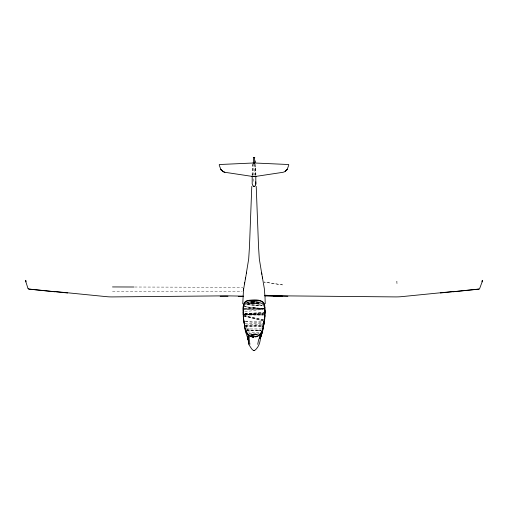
<?xml version="1.0" encoding="UTF-8"?>
<svg xmlns="http://www.w3.org/2000/svg" width="508" height="508" viewBox="0 0 508 508"><rect width="100%" height="100%" fill="white"/><g stroke="black" fill="none" stroke-linecap="round" stroke-linejoin="round"><path stroke-width="0.38" stroke-dasharray="2.54 1.91" d="M253.365 181.375L253.397 178.137M253.435 175.196L253.6 164.376M252.101 175.196L252.425 163.989M253.149 163.938L252.19 167.342L252.19 175.584M261.976 327.463L262.617 323.247L261.595 327.463M247.104 329.19L248.45 328.955M256.229 334.416L250.831 335.337L256.299 334.416M251.53 335.223L256.375 334.423M251.2 335.223L256.076 334.423M244.786 311.779L263.176 309.213M250.806 335.07L255.721 334.391M247.117 329.267L249.834 328.955M253.797 334.321L251.104 334.62L258.807 333.896M254.495 334.353L258.147 333.972M254.718 334.347L250.768 334.747L254.8 334.347M255.943 334.956L257.143 334.829M252.552 335.286L257.029 334.842M251.562 335.28L258.858 334.645M245.967 325.107L263.157 324.009M250.381 334.175L250.711 334.156L248.799 333.794M244.786 313.62L264.084 312.642L244.786 313.474M245.574 326.441L257.08 325.971M264.858 313.804L244.792 314.242L264.858 313.696L244.786 313.696M258.756 326.561L262.579 326.492M264.7 308.75L244.183 309.048L263.15 309.061M244.539 314.668L263.309 314.401L244.792 314.357M244.666 325.552L262.014 325.514M245.961 330.822L261.347 330.803M248.018 303.943L260.699 303.943M244.792 314.395L263.309 314.382M244.856 315.017L263.271 314.998L244.792 314.693L263.296 314.903M245.326 321.177L264.001 321.177M244.964 323.583L263.207 323.583M244.761 326.561L262.096 326.561M245.681 328.955L261.868 328.955M246.761 330.13L260.782 330.13M246.92 330.517L260.668 330.517M258.115 330.803L261.195 330.803M249.091 333.546L258.489 333.546M247.161 303.803L259.594 303.816L249.885 303.073M134.633 287.014L242.957 287.357M112.497 291.319L242.176 291.732M247.517 303.809L260.934 303.886M245.44 325.558L263.449 325.711M244.215 308.75L264.712 308.997L244.183 309.061L264.706 308.832L244.475 306.686L263.157 308.826M244.304 314.687L248.952 314.75M250.539 303.473L259.594 303.816M247.542 331.953L259.779 332.511M250.126 302.933L257.829 303.327M262.23 305.676L246.101 304.673L262.096 305.638L246.634 304.47M245.377 321.627L262.509 322.993M250.438 303.06L252.641 303.238M244.475 306.686L263.144 308.591M257.772 303.943L262.782 304.483M245.021 315.741L246.024 315.893M243.465 315.792L263.735 319.926M263.633 319.894L244.564 315.747M244.208 315.982L262.858 320.789M243.376 315.773L263.233 320.973M245.859 325.653L246.85 327.463L246.85 328.866M252.286 174.371L252.19 174.054L252.705 175.419M254.635 164.363L255.81 168.561M255.581 163.989L255.905 175.196M254.432 164.376L254.603 175.196M255.588 167.824L255.695 175.597M255.81 168.548L255.81 175.578M396.831 281.413L396.811 283.432L397.904 283.451L396.831 281.413M282.499 284.899L263.982 282.042L282.499 284.899"/><path stroke-width="0.76" d="M243.249 314.401L243.256 314.725L243.256 311.988M248.285 340.805L248.876 344.316L247.669 335.89L248.253 337.871L247.606 337.845M264.224 314.992C266.63 313.303 261.83 333.972 264.001 323.583C264.541 317.436 266.021 310.325 263.519 304.565M482.2 280.6L482.6 280.34L482.187 281.857L482.6 280.314M264.922 312.299L264.903 310.128M243.161 312.217C242.9 307.823 242.665 300.349 248.837 300.317C254.648 299.701 265.582 298.602 264.795 307.467M251.784 186.404L249.46 246.932L248.679 259.036L246.418 272.764M242.761 303.765L243.51 289.75L246.59 272.199L246.386 273.533M243.224 307.581L243.567 319.849L245.008 327.463M254.749 157.683L253.27 157.683L253.606 157.417M54.756 291.503L106.039 296.615A60.7 60.439 -80.6 0 0 112.579 296.913L225.596 295.846L243.053 296.12L243.002 296.685L243.04 296.094M262.274 332.302L260.464 338.207L260.286 335.89L259.353 337.953L260.344 338.118L260.49 337.718C260.191 342.557 258.61 347.535 254.571 350.558L253.448 350.558L251.676 348.933L248.996 344.761M264.878 316.478L264.928 311.398M253.2 163.246L253.86 157.423L254.292 158.14L254.546 163.297M243.421 290.411L243.567 288.811M243.395 309.061L243.427 308.743M243.694 306.603C245.98 299.441 257.988 301.447 263.03 303.943M264.566 319.037L262.426 331.902L260.344 338.118L262.255 331.813M243.326 307.467C242.646 302.774 247.282 300.025 251.409 300.577C255.918 300.558 263.627 299.434 264.541 305.613M264.103 322.428L263.893 323.628M255.81 176.352L255.81 184.15L255.441 185.661L254.305 186.506L253.003 185.947L252.19 183.858L252.19 175.99M244.323 283.934L244.596 282.378M257.721 344.316L258.54 340.1L260.286 335.89M263.849 323.825L263.506 325.425M263.29 326.377L262.35 329.997M245.288 278.93L245.574 277.755M262.338 330.13L262.636 328.955M288.823 164.91L287.09 169.793M245.548 329.444L245.681 328.955L245.853 330.517L245.986 330.13M262.211 330.517L260.896 332.918M262.115 330.803C261.182 333.794 258.705 336.683 255.422 336.944M482.6 280.606L479.508 288.931A1.499 1.486 89.9 0 1 478.879 289.147L453.238 291.789M261.874 274.269L261.537 272.421L264.344 288.671L264.89 295.954L282.397 296.393M263.83 321.202L264.547 319.157M260.344 338.118L260.49 337.718M259.696 334.785L260.737 333.699L260.039 333.794M260.737 333.699L259.582 334.582M252.343 336.868C249.549 336.804 246.126 333.254 245.681 329.902M247.047 302.781L248.082 302.4M285.286 171.494L283.121 172.282L254 176.676L224.879 172.282L222.714 171.494L224.879 172.282M254.762 186.322L253.314 186.195M249.231 335.623L249.561 335.591M254.229 350.584L253.816 350.584M243.161 312.274L243.605 319.849L244.805 326.473M440.417 292.983L478.879 289.071M453.244 291.503L401.961 296.615A60.7 60.446 80.7 0 1 395.421 296.913L282.404 295.846L264.814 295.262M245.535 331.673L247.656 337.928L248.253 337.871M219.456 164.529L253.454 162.992M255.461 336.645L257.061 336.614M253.46 163.068L254.533 163.068M250.781 302.158L254.864 302.063M255.346 336.639L256.845 336.614M254.413 157.417L254.756 157.417M220.142 296.259L227.978 296.253M253.39 336.95L253.962 337.007L252.387 336.887M252.12 176.568L255.88 176.568M262.7 326.473L263.423 326.473M262.807 326.561L263.404 326.561C263.036 340.227 244.666 339.833 244.646 326.365M252.438 336.614L250.971 336.614L252.311 336.798M264.846 312.401L264.731 309.061M112.49 286.937L133.839 287.007M287.858 296.259L273.272 295.897M238.271 296.424L243.021 296.507M259.353 337.953L260.356 337.991M264.897 295.529L282.404 296.183M254.546 162.992L288.544 164.529M252.349 336.696L252.692 336.715M256.235 302.082L258.718 302.247M29.121 289.071L67.583 292.983M54.762 291.789L29.121 289.141A1.499 1.486 -89.9 0 1 28.486 288.925L27.857 288.112L25.4 280.314M253.651 336.975L252.794 336.861L253.556 336.975M252.628 336.842L253.809 336.988M252.882 336.874L253.568 336.975M243.459 315.792L243.256 315.011L243.294 315.474M249.599 335.89L249.98 336.125M25.8 280.6L25.4 280.34L25.813 281.864L25.4 280.587M28.492 288.925L28.067 288.531M249.13 335.07L249.561 335.413M248.526 335.013L247.186 333.565M247.021 332.765L246.304 331.673M220.999 169.958L219.177 164.91M245.967 330.848L246.45 332.219M247.491 337.966L248.171 340.1L247.656 337.903M244.754 327.463L245.643 330.27M245.421 328.955L245.561 329.457M244.608 325.78L243.275 316.065L243.605 319.849M261.588 272.764L259.328 259.036L258.547 246.932L256.223 186.404M249.009 337.953L248.672 335.89L249.917 344.316M262.388 276.993L262.611 278.409M264.655 308.546L264.712 308.997M255.276 160.839L255.454 162.414M264.808 307.048L264.846 308.394M243.249 314.357L243.243 313.696M264.986 296.132L265.246 303.765M264.001 321.177L264.065 323.12M264.839 307.581L264.903 310.769M255.778 181.82L255.81 184.15M264.858 312.604L264.858 313.696M482.6 280.499L482.194 281.369L482.6 280.518M482.6 280.435L482.194 281.108L482.6 280.435M286.76 169.774L285.128 171.412L287.28 169.253L286.76 169.774M482.6 280.34L482.2 280.727L482.6 280.372M254.298 157.417L253.949 157.417L254.298 157.417M253.898 302.082L251.409 302.114L253.898 302.089M25.8 280.727L25.4 280.372L25.8 280.727M221.24 169.774L220.72 169.253L222.872 171.412L221.24 169.774M25.806 280.981L25.4 280.435L25.806 280.981M25.806 281.369L25.4 280.518L25.806 281.369"/></g></svg>
